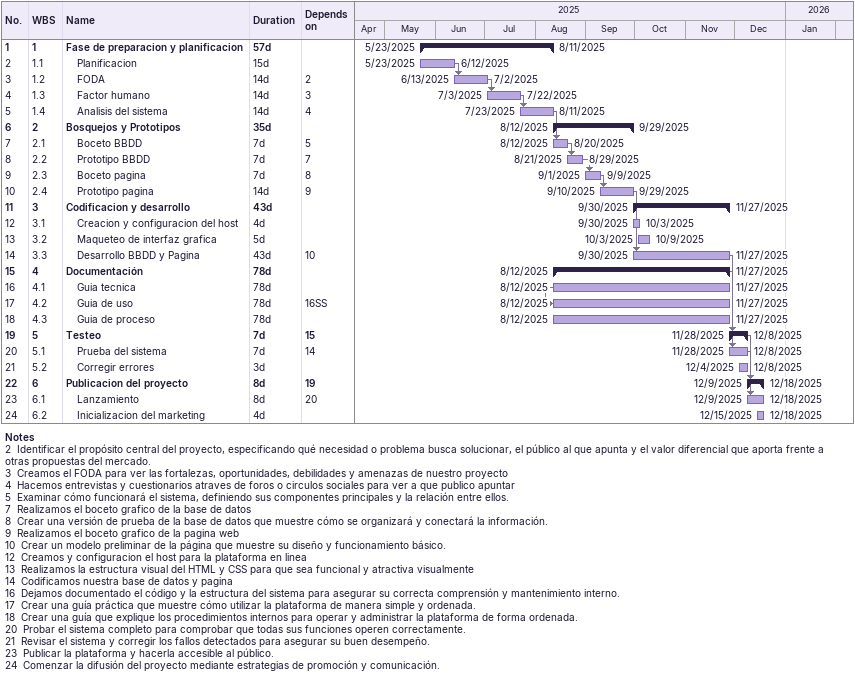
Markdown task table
| ID | WBS | Task | Duration | Start | Finish | Predecessors |
|---|---|---|---|---|---|---|
| 1 | 1 | **Fase de preparacion y planificacion** | 57d | 2025-05-23 | 2025-08-11 |  |
| 2 | 1.1 | Planificacion | 15d | 2025-05-23 | 2025-06-12 |  |
| 3 | 1.2 | FODA | 14d | 2025-06-13 | 2025-07-02 | 2 |
| 4 | 1.3 | Factor humano | 14d | 2025-07-03 | 2025-07-22 | 3 |
| 5 | 1.4 | Analisis del sistema | 14d | 2025-07-23 | 2025-08-11 | 4 |
| 6 | 2 | **Bosquejos y Prototipos** | 35d | 2025-08-12 | 2025-09-29 |  |
| 7 | 2.1 | Boceto BBDD | 7d | 2025-08-12 | 2025-08-20 | 5 |
| 8 | 2.2 | Prototipo BBDD | 7d | 2025-08-21 | 2025-08-29 | 7 |
| 9 | 2.3 | Boceto pagina | 7d | 2025-09-01 | 2025-09-09 | 8 |
| 10 | 2.4 | Prototipo pagina | 14d | 2025-09-10 | 2025-09-29 | 9 |
| 11 | 3 | **Codificacion y desarrollo** | 43d | 2025-09-30 | 2025-11-27 |  |
| 12 | 3.1 | Creacion y configuracion del host | 4d | 2025-09-30 | 2025-10-03 |  |
| 13 | 3.2 | Maqueteo de interfaz grafica | 5d | 2025-10-03 | 2025-10-09 |  |
| 14 | 3.3 | Desarrollo BBDD y Pagina | 43d | 2025-09-30 | 2025-11-27 | 10 |
| 15 | 4 | **Documentación** | 78d | 2025-08-12 | 2025-11-27 |  |
| 16 | 4.1 | Guia tecnica | 78d | 2025-08-12 | 2025-11-27 |  |
| 17 | 4.2 | Guia de uso | 78d | 2025-08-12 | 2025-11-27 | 16SS |
| 18 | 4.3 | Guia de proceso | 78d | 2025-08-12 | 2025-11-27 |  |
| 19 | 5 | **Testeo** | 7d | 2025-11-28 | 2025-12-08 | 15 |
| 20 | 5.1 | Prueba del sistema | 7d | 2025-11-28 | 2025-12-08 | 14 |
| 21 | 5.2 | Corregir errores | 3d | 2025-12-04 | 2025-12-08 |  |
| 22 | 6 | **Publicacion del proyecto** | 8d | 2025-12-09 | 2025-12-18 | 19 |
| 23 | 6.1 | Lanzamiento | 8d | 2025-12-09 | 2025-12-18 | 20 |
| 24 | 6.2 | Inicializacion del marketing | 4d | 2025-12-15 | 2025-12-18 |  |

Notes
- 2: Identificar el propósito central del proyecto, especificando qué necesidad o problema busca solucionar, el público al que apunta y el valor diferencial que aporta frente a otras propuestas del mercado.
- 3: Creamos el FODA para ver las fortalezas, oportunidades, debilidades y amenazas de nuestro proyecto
- 4: Hacemos entrevistas y cuestionarios atraves de foros o circulos sociales para ver a que publico apuntar
- 5: Examinar cómo funcionará el sistema, definiendo sus componentes principales y la relación entre ellos.
- 7: Realizamos el boceto grafico de la base de datos
- 8: Crear una versión de prueba de la base de datos que muestre cómo se organizará y conectará la información.
- 9: Realizamos el boceto grafico de la pagina web
- 10: Crear un modelo preliminar de la página que muestre su diseño y funcionamiento básico.
- 12: Creamos y configuracion el host para la plataforma en linea
- 13: Realizamos la estructura visual del HTML y CSS para que sea funcional y atractiva visualmente
- 14: Codificamos nuestra base de datos y pagina
- 16: Dejamos documentado el código y la estructura del sistema para asegurar su correcta comprensión y mantenimiento interno.
- 17: Crear una guía práctica que muestre cómo utilizar la plataforma de manera simple y ordenada.
- 18: Crear una guía que explique los procedimientos internos para operar y administrar la plataforma de forma ordenada.
- 20: Probar el sistema completo para comprobar que todas sus funciones operen correctamente.
- 21: Revisar el sistema y corregir los fallos detectados para asegurar su buen desempeño.
- 23: Publicar la plataforma y hacerla accesible al público.
- 24: Comenzar la difusión del proyecto mediante estrategias de promoción y comunicación.
